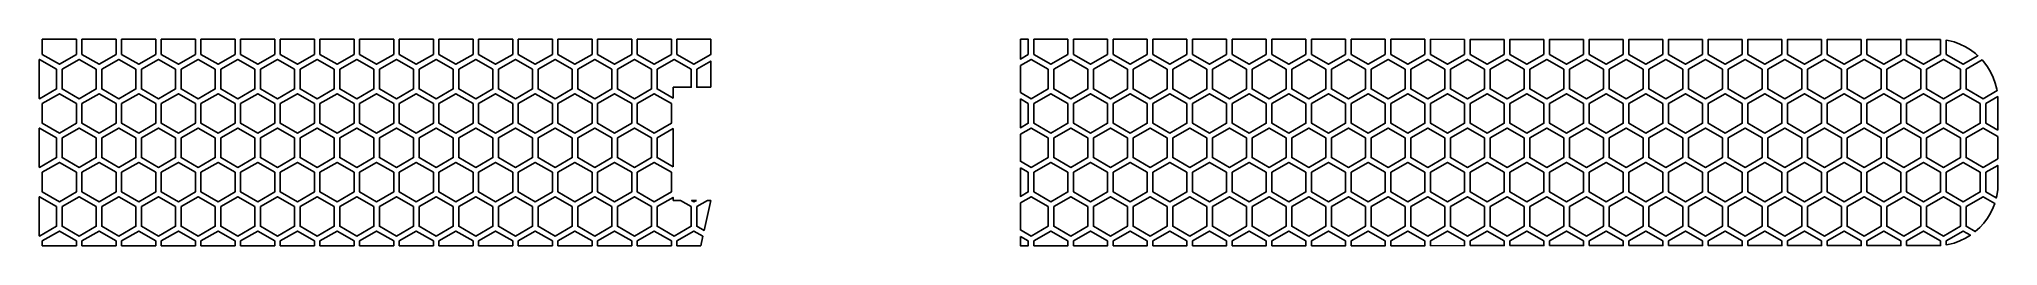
# Model space of a CAD drawing. Header units: millimetres. Extents: x 13 to 188, y -36 to -17.
import ezdxf

# ---------------------------------------------------------------- set-up
doc = ezdxf.new("R2010")
doc.units = ezdxf.units.MM

# ---------------------------------------------------------------- blocks, each defined once
blk = doc.blocks.new('HEX')
blk.add_lwpolyline([(1.516, 0.875), (0, 1.75), (-1.516, 0.875), (-1.516, -0.875), (0, -1.75), (1.516, -0.875)], close=True)

msp = doc.modelspace()

# ---------------------------------------------------------------- linework, layer by layer
for points in [[(16.698, -17.321), (16.698, -18.683), (15.182, -19.558), (13.667, -18.683), (13.667, -17.321), (16.698, -17.321)], [(20.229, -17.321), (20.229, -18.683), (18.713, -19.558), (17.198, -18.683), (17.198, -17.321), (20.229, -17.321)], [(23.76, -17.321), (23.76, -18.683), (22.244, -19.558), (20.729, -18.683), (20.729, -17.321), (23.76, -17.321)], [(27.291, -17.321), (27.291, -18.683), (25.775, -19.558), (24.26, -18.683), (24.26, -17.321), (27.291, -17.321)], [(30.822, -17.321), (30.822, -18.683), (29.307, -19.558), (27.791, -18.683), (27.791, -17.321), (30.822, -17.321)], [(34.353, -17.321), (34.353, -18.683), (32.838, -19.558), (31.322, -18.683), (31.322, -17.321), (34.353, -17.321)], [(37.884, -17.321), (37.884, -18.683), (36.369, -19.558), (34.853, -18.683), (34.853, -17.321), (37.884, -17.321)], [(41.415, -17.321), (41.415, -18.683), (39.9, -19.558), (38.384, -18.683), (38.384, -17.321), (41.415, -17.321)], [(44.946, -17.321), (44.946, -18.683), (43.431, -19.558), (41.915, -18.683), (41.915, -17.321), (44.946, -17.321)], [(48.478, -17.321), (48.478, -18.683), (46.962, -19.558), (45.446, -18.683), (45.446, -17.321), (48.478, -17.321)], [(52.009, -17.321), (52.009, -18.683), (50.493, -19.558), (48.978, -18.683), (48.978, -17.321), (52.009, -17.321)], [(55.54, -17.321), (55.54, -18.683), (54.024, -19.558), (52.509, -18.683), (52.509, -17.321), (55.54, -17.321)], [(59.071, -17.321), (59.071, -18.683), (57.555, -19.558), (56.04, -18.683), (56.04, -17.321), (59.071, -17.321)], [(62.602, -17.321), (62.602, -18.683), (61.086, -19.558), (59.571, -18.683), (59.571, -17.321), (62.602, -17.321)], [(66.133, -17.321), (66.133, -18.683), (64.617, -19.558), (63.102, -18.683), (63.102, -17.321), (66.133, -17.321)], [(69.664, -17.321), (69.664, -18.683), (68.149, -19.558), (66.633, -18.683), (66.633, -17.321), (69.664, -17.321)], [(73.179, -17.321), (73.179, -18.693), (71.68, -19.558), (70.164, -18.683), (70.164, -17.321), (73.179, -17.321)], [(100.742, -17.321), (101.444, -17.321), (101.444, -18.683), (100.742, -19.089), (100.742, -17.321)], [(104.975, -17.322), (104.975, -18.683), (103.459, -19.558), (101.944, -18.683), (101.944, -17.321), (104.975, -17.322)], [(108.506, -17.323), (108.506, -18.683), (106.99, -19.558), (105.475, -18.683), (105.475, -17.322), (108.506, -17.323)], [(112.037, -17.325), (112.037, -18.683), (110.522, -19.558), (109.006, -18.683), (109.006, -17.324), (112.037, -17.325)], [(115.568, -17.326), (115.568, -18.683), (114.053, -19.558), (112.537, -18.683), (112.537, -17.325), (115.568, -17.326)], [(119.099, -17.327), (119.099, -18.683), (117.584, -19.558), (116.068, -18.683), (116.068, -17.326), (119.099, -17.327)], [(122.63, -17.328), (122.63, -18.683), (121.115, -19.558), (119.599, -18.683), (119.599, -17.327), (122.63, -17.328)], [(126.161, -17.33), (126.161, -18.683), (124.646, -19.558), (123.13, -18.683), (123.13, -17.329), (126.161, -17.33)], [(129.693, -17.331), (129.693, -18.683), (128.177, -19.558), (126.661, -18.683), (126.661, -17.33), (129.693, -17.331)], [(133.224, -17.332), (133.224, -18.683), (131.708, -19.558), (130.193, -18.683), (130.193, -17.331), (133.224, -17.332)], [(136.755, -17.333), (136.755, -18.683), (135.239, -19.558), (133.724, -18.683), (133.724, -17.332), (136.755, -17.333)], [(140.286, -17.335), (140.286, -18.683), (138.77, -19.558), (137.255, -18.683), (137.255, -17.334), (140.286, -17.335)], [(143.817, -17.336), (143.817, -18.683), (142.301, -19.558), (140.786, -18.683), (140.786, -17.335), (143.817, -17.336)], [(147.348, -17.337), (147.348, -18.683), (145.832, -19.558), (144.317, -18.683), (144.317, -17.336), (147.348, -17.337)], [(150.879, -17.338), (150.879, -18.683), (149.364, -19.558), (147.848, -18.683), (147.848, -17.337), (150.879, -17.338)], [(154.41, -17.34), (154.41, -18.683), (152.895, -19.558), (151.379, -18.683), (151.379, -17.338), (154.41, -17.34)], [(157.941, -17.341), (157.941, -18.683), (156.426, -19.558), (154.91, -18.683), (154.91, -17.34), (157.941, -17.341)], [(161.472, -17.342), (161.472, -18.683), (159.957, -19.558), (158.441, -18.683), (158.441, -17.341), (161.472, -17.342)], [(165.003, -17.343), (165.003, -18.683), (163.488, -19.558), (161.972, -18.683), (161.972, -17.342), (165.003, -17.343)], [(168.535, -17.344), (168.535, -18.683), (167.019, -19.558), (165.503, -18.683), (165.503, -17.343), (168.535, -17.344)], [(172.066, -17.346), (172.066, -18.683), (170.55, -19.558), (169.035, -18.683), (169.035, -17.345), (172.066, -17.346)], [(175.597, -17.347), (175.597, -18.683), (174.081, -19.558), (172.566, -18.683), (172.566, -17.346), (175.597, -17.347)], [(179.128, -17.348), (179.128, -18.683), (177.612, -19.558), (176.097, -18.683), (176.097, -17.347), (179.128, -17.348)], [(182.659, -17.349), (182.659, -18.683), (181.143, -19.558), (179.628, -18.683), (179.628, -17.348), (182.659, -17.349)], [(183.33, -17.434), (183.865, -17.571), (184.377, -17.759), (184.865, -17.994), (185.324, -18.273), (185.754, -18.594), (185.983, -18.803), (184.674, -19.558), (183.159, -18.683), (183.159, -17.408), (183.33, -17.434)], [(13.386, -19.134), (13.417, -19.116), (14.932, -19.991), (14.932, -21.741), (13.417, -22.616), (13.386, -22.598), (13.386, -19.134)], [(69.824, -21.604), (69.824, -22.565), (68.399, -21.741), (68.399, -19.991), (69.914, -19.116), (71.43, -19.991), (71.43, -21.604), (69.824, -21.604)], [(100.742, -19.666), (101.694, -19.116), (103.209, -19.991), (103.209, -21.741), (101.694, -22.616), (100.742, -22.067), (100.742, -19.666)], [(186.509, -19.35), (186.83, -19.779), (187.11, -20.239), (187.345, -20.726), (187.532, -21.239), (187.669, -21.773), (187.688, -21.896), (186.44, -22.616), (184.924, -21.741), (184.924, -19.991), (186.346, -19.17), (186.509, -19.35)], [(73.179, -21.604), (71.93, -21.604), (71.93, -19.991), (73.179, -19.27), (73.179, -21.604)], [(100.742, -22.644), (101.444, -23.049), (101.444, -24.799), (100.742, -25.205), (100.742, -22.644)], [(187.754, -25.414), (186.69, -24.799), (186.69, -23.049), (187.754, -22.435), (187.754, -25.414)], [(13.386, -25.25), (13.417, -25.232), (14.932, -26.107), (14.932, -27.857), (13.417, -28.732), (13.386, -28.714), (13.386, -25.25)], [(69.824, -28.681), (68.399, -27.857), (68.399, -26.107), (69.824, -25.284), (69.824, -28.681)], [(100.742, -25.782), (101.694, -25.232), (103.209, -26.107), (103.209, -27.857), (101.694, -28.732), (100.742, -28.183), (100.742, -25.782)], [(187.754, -27.974), (186.44, -28.732), (184.924, -27.857), (184.924, -26.107), (186.44, -25.232), (187.754, -25.991), (187.754, -27.974)], [(100.742, -28.76), (101.444, -29.165), (101.444, -30.915), (100.742, -31.321), (100.742, -28.76)], [(187.754, -30.708), (187.669, -31.262), (187.62, -31.453), (186.69, -30.915), (186.69, -29.165), (187.754, -28.551), (187.754, -30.708)], [(13.386, -31.366), (13.417, -31.348), (14.932, -32.223), (14.932, -33.973), (13.417, -34.848), (13.386, -34.83), (13.386, -31.366)], [(100.742, -31.898), (101.694, -31.348), (103.209, -32.223), (103.209, -33.973), (101.694, -34.848), (100.742, -34.299), (100.742, -31.898)], [(187.345, -32.309), (187.11, -32.796), (186.83, -33.256), (186.509, -33.685), (186.149, -34.081), (185.745, -34.447), (184.924, -33.973), (184.924, -32.223), (186.44, -31.348), (187.477, -31.947), (187.345, -32.309)], [(69.824, -31.667), (70.465, -31.667), (71.43, -32.223), (71.43, -33.973), (69.914, -34.848), (68.399, -33.973), (68.399, -32.223), (69.824, -31.4), (69.824, -31.667)], [(71.894, -31.667), (71.68, -31.79), (71.465, -31.667), (71.894, -31.667)], [(73.179, -31.667), (72.582, -34.35), (71.93, -33.973), (71.93, -32.223), (72.894, -31.667), (73.179, -31.667)], [(13.667, -35.714), (13.667, -35.281), (15.182, -34.406), (16.698, -35.281), (16.698, -35.714), (13.667, -35.714)], [(17.198, -35.714), (17.198, -35.281), (18.713, -34.406), (20.229, -35.281), (20.229, -35.714), (17.198, -35.714)], [(20.729, -35.714), (20.729, -35.281), (22.244, -34.406), (23.76, -35.281), (23.76, -35.714), (20.729, -35.714)], [(24.26, -35.714), (24.26, -35.281), (25.775, -34.406), (27.291, -35.281), (27.291, -35.714), (24.26, -35.714)], [(27.791, -35.714), (27.791, -35.281), (29.307, -34.406), (30.822, -35.281), (30.822, -35.714), (27.791, -35.714)], [(31.322, -35.714), (31.322, -35.281), (32.838, -34.406), (34.353, -35.281), (34.353, -35.714), (31.322, -35.714)], [(34.853, -35.714), (34.853, -35.281), (36.369, -34.406), (37.884, -35.281), (37.884, -35.714), (34.853, -35.714)], [(38.384, -35.714), (38.384, -35.281), (39.9, -34.406), (41.415, -35.281), (41.415, -35.714), (38.384, -35.714)], [(41.915, -35.714), (41.915, -35.281), (43.431, -34.406), (44.946, -35.281), (44.946, -35.714), (41.915, -35.714)], [(45.446, -35.714), (45.446, -35.281), (46.962, -34.406), (48.478, -35.281), (48.478, -35.714), (45.446, -35.714)], [(48.978, -35.714), (48.978, -35.281), (50.493, -34.406), (52.009, -35.281), (52.009, -35.714), (48.978, -35.714)], [(52.509, -35.714), (52.509, -35.281), (54.024, -34.406), (55.54, -35.281), (55.54, -35.714), (52.509, -35.714)], [(56.04, -35.714), (56.04, -35.281), (57.555, -34.406), (59.071, -35.281), (59.071, -35.714), (56.04, -35.714)], [(59.571, -35.714), (59.571, -35.281), (61.086, -34.406), (62.602, -35.281), (62.602, -35.714), (59.571, -35.714)], [(63.102, -35.714), (63.102, -35.281), (64.617, -34.406), (66.133, -35.281), (66.133, -35.714), (63.102, -35.714)], [(66.633, -35.714), (66.633, -35.281), (68.149, -34.406), (69.664, -35.281), (69.664, -35.714), (66.633, -35.714)], [(72.278, -35.714), (70.164, -35.714), (70.164, -35.281), (71.68, -34.406), (72.468, -34.861), (72.278, -35.714)], [(101.944, -35.714), (101.944, -35.281), (103.459, -34.406), (104.975, -35.281), (104.975, -35.713), (101.944, -35.714)], [(105.475, -35.713), (105.475, -35.281), (106.99, -34.406), (108.506, -35.281), (108.506, -35.711), (105.475, -35.713)], [(109.006, -35.711), (109.006, -35.281), (110.522, -34.406), (112.037, -35.281), (112.037, -35.71), (109.006, -35.711)], [(112.537, -35.71), (112.537, -35.281), (114.053, -34.406), (115.568, -35.281), (115.568, -35.709), (112.537, -35.71)], [(116.068, -35.709), (116.068, -35.281), (117.584, -34.406), (119.099, -35.281), (119.099, -35.708), (116.068, -35.709)], [(119.599, -35.708), (119.599, -35.281), (121.115, -34.406), (122.63, -35.281), (122.63, -35.707), (119.599, -35.708)], [(123.13, -35.706), (123.13, -35.281), (124.646, -34.406), (126.161, -35.281), (126.161, -35.705), (123.13, -35.706)], [(126.661, -35.705), (126.661, -35.281), (128.177, -34.406), (129.693, -35.281), (129.693, -35.704), (126.661, -35.705)], [(130.193, -35.704), (130.193, -35.281), (131.708, -34.406), (133.224, -35.281), (133.224, -35.703), (130.193, -35.704)], [(133.724, -35.703), (133.724, -35.281), (135.239, -34.406), (136.755, -35.281), (136.755, -35.702), (133.724, -35.703)], [(137.255, -35.701), (137.255, -35.281), (138.77, -34.406), (140.286, -35.281), (140.286, -35.7), (137.255, -35.701)], [(140.786, -35.7), (140.786, -35.281), (142.301, -34.406), (143.817, -35.281), (143.817, -35.699), (140.786, -35.7)], [(144.317, -35.699), (144.317, -35.281), (145.832, -34.406), (147.348, -35.281), (147.348, -35.698), (144.317, -35.699)], [(147.848, -35.698), (147.848, -35.281), (149.364, -34.406), (150.879, -35.281), (150.879, -35.697), (147.848, -35.698)], [(151.379, -35.696), (151.379, -35.281), (152.895, -34.406), (154.41, -35.281), (154.41, -35.695), (151.379, -35.696)], [(154.91, -35.695), (154.91, -35.281), (156.426, -34.406), (157.941, -35.281), (157.941, -35.694), (154.91, -35.695)], [(158.441, -35.694), (158.441, -35.281), (159.957, -34.406), (161.472, -35.281), (161.472, -35.693), (158.441, -35.694)], [(161.972, -35.693), (161.972, -35.281), (163.488, -34.406), (165.003, -35.281), (165.003, -35.692), (161.972, -35.693)], [(165.503, -35.692), (165.503, -35.281), (167.019, -34.406), (168.535, -35.281), (168.535, -35.69), (165.503, -35.692)], [(169.035, -35.69), (169.035, -35.281), (170.55, -34.406), (172.066, -35.281), (172.066, -35.689), (169.035, -35.69)], [(172.566, -35.689), (172.566, -35.281), (174.081, -34.406), (175.597, -35.281), (175.597, -35.688), (172.566, -35.689)], [(176.097, -35.688), (176.097, -35.281), (177.612, -34.406), (179.128, -35.281), (179.128, -35.687), (176.097, -35.688)], [(179.628, -35.687), (179.628, -35.281), (181.143, -34.406), (182.659, -35.281), (182.659, -35.686), (179.628, -35.687)], [(184.865, -35.041), (184.377, -35.276), (183.865, -35.463), (183.33, -35.601), (183.159, -35.627), (183.159, -35.281), (184.674, -34.406), (185.308, -34.772), (184.865, -35.041)], [(100.742, -34.876), (101.444, -35.281), (101.444, -35.714), (100.742, -35.714), (100.742, -34.876)]]:
    msp.add_lwpolyline(points, close=True)

# ---------------------------------------------------------------- block references
for p in [(16.948, -20.866), (20.479, -20.866), (24.01, -20.866), (27.541, -20.866), (31.072, -20.866), (34.603, -20.866), (38.134, -20.866), (41.665, -20.866), (45.196, -20.866), (48.728, -20.866), (52.259, -20.866), (55.79, -20.866), (59.321, -20.866), (62.852, -20.866), (66.383, -20.866), (105.225, -20.866), (108.756, -20.866), (112.287, -20.866), (115.818, -20.866), (119.349, -20.866), (122.88, -20.866), (126.411, -20.866), (129.943, -20.866), (133.474, -20.866), (137.005, -20.866), (140.536, -20.866), (144.067, -20.866), (147.598, -20.866), (151.129, -20.866), (154.66, -20.866), (158.191, -20.866), (161.722, -20.866), (165.253, -20.866), (168.785, -20.866), (172.316, -20.866), (175.847, -20.866), (179.378, -20.866), (182.909, -20.866), (15.182, -23.924), (18.713, -23.924), (22.244, -23.924), (25.775, -23.924), (29.307, -23.924), (32.838, -23.924), (36.369, -23.924), (39.9, -23.924), (43.431, -23.924), (46.962, -23.924), (50.493, -23.924), (54.024, -23.924), (57.555, -23.924), (61.086, -23.924), (64.617, -23.924), (68.149, -23.924), (103.459, -23.924), (106.99, -23.924), (110.522, -23.924), (114.053, -23.924), (117.584, -23.924), (121.115, -23.924), (124.646, -23.924), (128.177, -23.924), (131.708, -23.924), (135.239, -23.924), (138.77, -23.924), (142.301, -23.924), (145.832, -23.924), (149.364, -23.924), (152.895, -23.924), (156.426, -23.924), (159.957, -23.924), (163.488, -23.924), (167.019, -23.924), (170.55, -23.924), (174.081, -23.924), (177.612, -23.924), (181.143, -23.924), (184.674, -23.924), (16.948, -26.982), (20.479, -26.982), (24.01, -26.982), (27.541, -26.982), (31.072, -26.982), (34.603, -26.982), (38.134, -26.982), (41.665, -26.982), (45.196, -26.982), (48.728, -26.982), (52.259, -26.982), (55.79, -26.982), (59.321, -26.982), (62.852, -26.982), (66.383, -26.982), (105.225, -26.982), (108.756, -26.982), (112.287, -26.982), (115.818, -26.982), (119.349, -26.982), (122.88, -26.982), (126.411, -26.982), (129.943, -26.982), (133.474, -26.982), (137.005, -26.982), (140.536, -26.982), (144.067, -26.982), (147.598, -26.982), (151.129, -26.982), (154.66, -26.982), (158.191, -26.982), (161.722, -26.982), (165.253, -26.982), (168.785, -26.982), (172.316, -26.982), (175.847, -26.982), (179.378, -26.982), (182.909, -26.982), (15.182, -30.04), (18.713, -30.04), (22.244, -30.04), (25.775, -30.04), (29.307, -30.04), (32.838, -30.04), (36.369, -30.04), (39.9, -30.04), (43.431, -30.04), (46.962, -30.04), (50.493, -30.04), (54.024, -30.04), (57.555, -30.04), (61.086, -30.04), (64.617, -30.04), (68.149, -30.04), (103.459, -30.04), (106.99, -30.04), (110.522, -30.04), (114.053, -30.04), (117.584, -30.04), (121.115, -30.04), (124.646, -30.04), (128.177, -30.04), (131.708, -30.04), (135.239, -30.04), (138.77, -30.04), (142.301, -30.04), (145.832, -30.04), (149.364, -30.04), (152.895, -30.04), (156.426, -30.04), (159.957, -30.04), (163.488, -30.04), (167.019, -30.04), (170.55, -30.04), (174.081, -30.04), (177.612, -30.04), (181.143, -30.04), (184.674, -30.04), (16.948, -33.098), (20.479, -33.098), (24.01, -33.098), (27.541, -33.098), (31.072, -33.098), (34.603, -33.098), (38.134, -33.098), (41.665, -33.098), (45.196, -33.098), (48.728, -33.098), (52.259, -33.098), (55.79, -33.098), (59.321, -33.098), (62.852, -33.098), (66.383, -33.098), (105.225, -33.098), (108.756, -33.098), (112.287, -33.098), (115.818, -33.098), (119.349, -33.098), (122.88, -33.098), (126.411, -33.098), (129.943, -33.098), (133.474, -33.098), (137.005, -33.098), (140.536, -33.098), (144.067, -33.098), (147.598, -33.098), (151.129, -33.098), (154.66, -33.098), (158.191, -33.098), (161.722, -33.098), (165.253, -33.098), (168.785, -33.098), (172.316, -33.098), (175.847, -33.098), (179.378, -33.098), (182.909, -33.098)]:
    msp.add_blockref('HEX', p)

doc.saveas('drawing.dxf')
